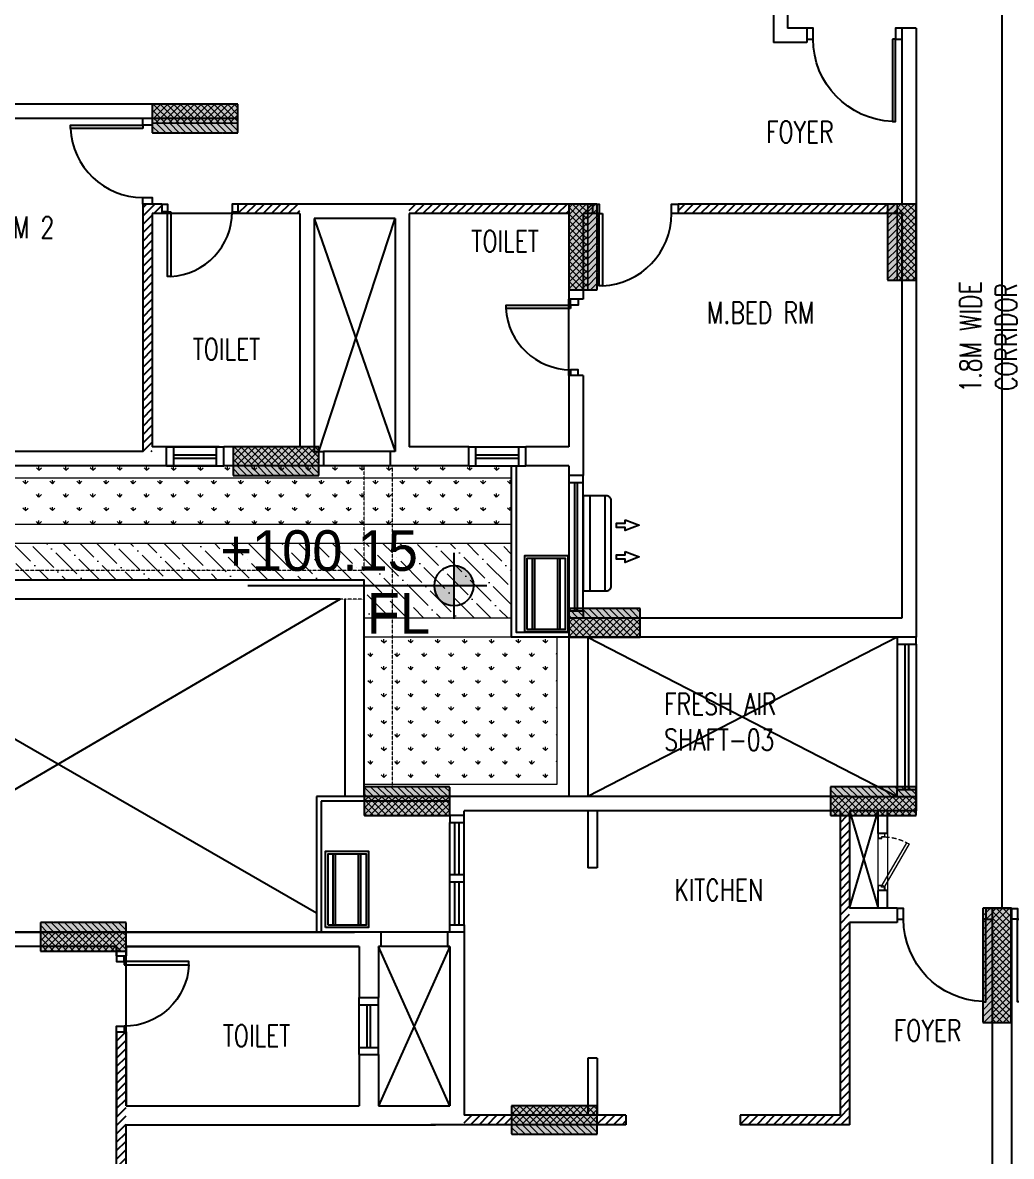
# Model space of a CAD drawing. Header units: millimetres. Extents: x 7964926 to 16080295, y -6277184 to -2986664.
# Drawn here: x 7996500 to 8006886, y -3131066 to -3119152 of the extents above; entities that cross this region are included whole.
import ezdxf

# ---------------------------------------------------------------- set-up
doc = ezdxf.new("R2010")
doc.units = ezdxf.units.MM
doc.header["$LTSCALE"] = 2000
doc.header["$MEASUREMENT"] = 0
for name, pattern in [('CENTER2', [1.125, 0.75, -0.125, 0.125, -0.125]), ('DASHED2', [0.375, 0.25, -0.125]), ('HIDDEN', [0.375, 0.25, -0.125])]:
    doc.linetypes.add(name, pattern=pattern)
for name, color, linetype in [('a-ac ledge', 8, 'Continuous'), ('a-AC units', 7, 'Continuous'), ('a-col', 8, 'DASHED2'), ('a-cutout', 8, 'Continuous'), ('a-door', 8, 'Continuous'), ('a-ele 1', 8, 'Continuous'), ('a-hat col', 252, 'Continuous'), ('a-hatch wall', 8, 'Continuous'), ('a-text m', 8, 'Continuous'), ('a-tile drop', 1, 'Continuous'), ('a-wall', 8, 'Continuous'), ('a-window', 8, 'Continuous'), ('L-FL', 7, 'Continuous')]:
    doc.layers.add(name, color=color, linetype=linetype)
for name, color, linetype, lineweight in [('a-shaft door', 1, 'Continuous', 5), ('Building block', 7, 'Continuous', 9), ('L - paving', 9, 'Continuous', 5), ('L-ELE 1', 24, 'Continuous', 20), ('L-ELE 2', 30, 'Continuous', 15), ('L-SHRUBS', 96, 'Continuous', 18), ('STR-Column', 250, 'Continuous', 15), ('STR-Column Hatch', 250, 'Continuous', 15), ('STR-Podium Beam', 8, 'Continuous', 15)]:
    doc.layers.add(name, color=color, linetype=linetype, lineweight=lineweight)
doc.styles.add('a-100 txt m', font='romans.shx', dxfattribs={"width": 0.75, "height": 300})
doc.styles.add('Century Gothic', font='GOTHIC.TTF')
doc.styles.get("Standard").update_dxf_attribs({"font": 'romans.shx', "width": 0.75})
pattern_1 = [(45, (1286095.437, 166168.526), (-44.1941738, 44.1941738), [])]
pattern_2 = [(315, (7505397.237, -614125.35), (35.3553391, 35.3553391), []), (45, (7505397.237, -614125.35), (-35.3553391, 35.3553391), [])]
pattern_3 = [(315, (7503247.237, -616000.35), (35.3553391, 35.3553391), []), (45, (7503247.237, -616000.35), (-35.3553391, 35.3553391), [])]
pattern_4 = [(315, (7508047.237, -616000.35), (35.3553391, 35.3553391), []), (45, (7508047.237, -616000.35), (-35.3553391, 35.3553391), [])]
pattern_5 = [(315, (7499747.237, -617425.35), (35.3553391, 35.3553391), []), (45, (7499747.237, -617425.35), (-35.3553391, 35.3553391), [])]
pattern_6 = [(315, (7501772.237, -612325.35), (35.3553391, 35.3553391), []), (45, (7501772.237, -612325.35), (-35.3553391, 35.3553391), [])]
pattern_7 = [(45, (5490951.44, -3618898.786), (-35.3553391, 35.3553391), []), (135, (5490951.44, -3618898.786), (-35.3553391, -35.3553391), [])]
pattern_8 = [(45, (5495401.44, -3626298.786), (-35.3553391, 35.3553391), []), (135, (5495401.44, -3626298.786), (-35.3553391, -35.3553391), [])]
pattern_9 = [(315, (7504697.237, -619250.35), (35.3553391, 35.3553391), []), (45, (7504697.237, -619250.35), (-35.3553391, 35.3553391), [])]
pattern_10 = [(315, (7500922.237, -608725.35), (35.3553391, 35.3553391), []), (45, (7500922.237, -608725.35), (-35.3553391, 35.3553391), [])]
pattern_11 = [(45, (5494401.44, -3618898.786), (-35.3553391, 35.3553391), []), (135, (5494401.44, -3618898.786), (-35.3553391, -35.3553391), [])]
pattern_12 = [(45, (5508213.427, -3510768.836), (-35.3553391, 35.3553391), [])]
pattern_13 = [(315, (7609052.187, -622837.335), (35.3553391, 35.3553391), [])]
pattern_14 = [(315, (7609902.187, -626437.335), (35.3553391, 35.3553391), [])]
pattern_15 = [(45, (5505063.427, -3510768.836), (-35.3553391, 35.3553391), [])]
pattern_16 = [(315, (7613527.187, -627937.335), (35.3553391, 35.3553391), [])]
pattern_17 = [(315, (7616177.187, -629812.335), (35.3553391, 35.3553391), [])]
pattern_18 = [(315, (7612827.187, -633362.335), (35.3553391, 35.3553391), [])]
pattern_19 = [(315, (7611377.187, -629812.335), (35.3553391, 35.3553391), [])]
pattern_20 = [(315, (7607877.187, -631237.335), (35.3553391, 35.3553391), [])]
pattern_21 = [(45, (5509213.427, -3518168.836), (-35.3553391, 35.3553391), [])]

# ---------------------------------------------------------------- blocks, each defined once
blk = doc.blocks.new('basement - column')
at = {"layer": 'a-hat col'}
h = blk.add_hatch(color=256, dxfattribs=at)
h.dxf.hatch_style = 1
h.paths.add_polyline_path([(10675, -33949), (9775, -33949), (9775, -34249), (10675, -34249)])
h = blk.add_hatch(color=256, dxfattribs=at)
h.dxf.hatch_style = 1
h.paths.add_polyline_path([(14450, -34999), (14150, -34999), (14150, -35899), (14450, -35899)])
h = blk.add_hatch(color=256, dxfattribs=at)
h.dxf.hatch_style = 1
h.paths.add_polyline_path([(17800, -34999), (17500, -34999), (17500, -35799), (17800, -35799)])
h = blk.add_hatch(color=256, dxfattribs=at)
h.dxf.hatch_style = 1
h.paths.add_polyline_path([(11525, -37549), (10625, -37549), (10625, -37849), (11525, -37849)])
h = blk.add_hatch(color=256, dxfattribs=at)
h.dxf.hatch_style = 1
h.paths.add_polyline_path([(14900, -39249), (14150, -39249), (14150, -39549), (14900, -39549)])
h = blk.add_hatch(color=256, dxfattribs=at)
h.dxf.hatch_style = 1
h.paths.add_polyline_path([(12900, -41124), (12000, -41124), (12000, -41424), (12900, -41424)])
h = blk.add_hatch(color=256, dxfattribs=at)
h.dxf.hatch_style = 1
h.paths.add_polyline_path([(17800, -41124), (16900, -41124), (16900, -41424), (17800, -41424)])
h = blk.add_hatch(color=256, dxfattribs=at)
h.dxf.hatch_style = 1
h.paths.add_polyline_path([(18800, -42399), (18500, -42399), (18500, -43599), (18800, -43599)])
h = blk.add_hatch(color=256, dxfattribs=at)
h.dxf.hatch_style = 1
h.paths.add_polyline_path([(9500, -42549), (8600, -42549), (8600, -42849), (9500, -42849)])
h = blk.add_hatch(color=256, dxfattribs=at)
h.dxf.hatch_style = 1
h.paths.add_polyline_path([(14450, -44474), (13550, -44474), (13550, -44774), (14450, -44774)])
at = {"layer": 'a-col', "linetype": 'DASHED2', "ltscale": 0.001}
for points in [[(9775, -33949), (9775, -34249), (10675, -34249), (10675, -33949)], [(14150, -35899), (14450, -35899), (14450, -34999), (14150, -34999)], [(17500, -35799), (17800, -35799), (17800, -34999), (17500, -34999)], [(10625, -37549), (10625, -37849), (11525, -37849), (11525, -37549)], [(14150, -39249), (14150, -39549), (14900, -39549), (14900, -39249)], [(12000, -41124), (12000, -41424), (12900, -41424), (12900, -41124)], [(16900, -41124), (16900, -41424), (17800, -41424), (17800, -41124)], [(18500, -43599), (18800, -43599), (18800, -42399), (18500, -42399)], [(8600, -42549), (8600, -42849), (9500, -42849), (9500, -42549)], [(13550, -44474), (13550, -44774), (14450, -44774), (14450, -44474)]]:
    blk.add_lwpolyline(points, close=True, dxfattribs=at)
blk = doc.blocks.new('finish lvl')
h = blk.add_hatch(color=256)
edge = h.paths.add_edge_path()
edge.add_ellipse((0.0378, 0.003), major_axis=(-0.0305, 0.0305), ratio=1, start_angle=-45, end_angle=45)
edge.add_line((-0.0053, 0.003), (0.0378, 0.003))
edge.add_line((0.0378, 0.003), (0.0378, 0.0461))
edge = h.paths.add_edge_path()
edge.add_ellipse((0.0378, 0.003), major_axis=(-0.0305, 0.0305), ratio=1, start_angle=135, end_angle=225)
edge.add_line((0.0809, 0.003), (0.0378, 0.003))
edge.add_line((0.0378, 0.003), (0.0378, -0.0401))
for p, q in [((0.0378, 0.0748), (0.0378, -0.0688)), ((-0.034, 0.003), (0.4857, 0.003))]:
    blk.add_line(p, q)
blk.add_ellipse((0.0378, 0.003), major_axis=(-0.0305, 0.0305), ratio=1, start_param=1.570796326794534, end_param=7.85398163397412)
at = {"layer": 'L-FL'}
for tag, p in [('%%P0.00', (0.1256, 0.0357)), ('FIN.LVL.', (0.1075, -0.103))]:
    blk.add_attdef(tag, p, '', height=0.08, dxfattribs=at)
blk = doc.blocks.new('*U160')
for points in [[(0, 80), (60, 80), (60, 0), (0, 0)], [(800, 80), (740, 80), (740, 0), (800, 0)]]:
    blk.add_lwpolyline(points)
blk.add_lwpolyline([(95, 0), (95, -679), (60, -679), (60, 0)], close=True)
blk.add_arc((57, 2), 683, 273.153, 359.7973)
blk = doc.blocks.new('*U162')
blk.add_line((1027, 0), (1027, 0))
for points in [[(0, 126), (73, 126), (73, 0), (0, 0)], [(1100, 0), (1027, 0), (1027, 126), (1100, 126)]]:
    blk.add_lwpolyline(points)
blk.add_lwpolyline([(110, 0), (110, -953), (73, -953), (73, 0)], close=True)
blk.add_arc((73, 0), 953, 272.2042, 0)
blk = doc.blocks.new('*U161')
blk.add_line((70, 0), (70, 0))
blk.add_lwpolyline([(795, 100), (795, 859), (830, 859), (830, 100)], close=True)
for points in [[(0, 100), (70, 100), (70, 0), (0, 0)], [(900, 0), (830, 0), (830, 100), (900, 100)]]:
    blk.add_lwpolyline(points)
blk.add_arc((830, 100), 760, 92.6396, 180)
blk = doc.blocks.new('AC ODU')
at = {"color": 8}
for p, q in [((420369, 284087), (421119, 284087)), ((420369, 284062), (421119, 284062)), ((420369, 283822), (421119, 283822)), ((420369, 283797), (421119, 283797))]:
    blk.add_line(p, q, dxfattribs=at)
for points in [[(420344, 284167), (421144, 284167), (421144, 283717), (420344, 283717)], [(420369, 284142), (421119, 284142), (421119, 283742), (420369, 283742)]]:
    blk.add_lwpolyline(points, close=True, dxfattribs=at)
blk = doc.blocks.new('AC IDU')
at = {"color": 8}
for p, q in [((419493, 283872), (419493, 284872)), ((419651, 283872), (419651, 284872))]:
    blk.add_line(p, q, dxfattribs=at)
blk.add_lwpolyline([(419423, 284872), (419668, 284872, -0.414214), (419718, 284822), (419718, 283922, -0.414214), (419668, 283872), (419423, 283872)], format="xyb", close=True, dxfattribs=at)
at = {"color": 252}
for points in [[(419867, 284460), (420012, 284516), (419867, 284573), (419867, 284539), (419776, 284539), (419776, 284494), (419867, 284494)], [(419867, 284126), (420012, 284183), (419867, 284239), (419867, 284205), (419776, 284205), (419776, 284160), (419867, 284160)]]:
    blk.add_lwpolyline(points, close=True, dxfattribs=at)
blk = doc.blocks.new('Shaft D-600')
at = {"layer": 'a-shaft door', "color": 252, "ltscale": 0.1}
for p, q in [((185920, -26068), (185920, -26038)), ((186520, -26068), (186520, -26038)), ((186520, -26068), (186520, -26038))]:
    blk.add_line(p, q, dxfattribs=at)
blk.add_lwpolyline([(186409, -25812), (185962, -26070), (185976, -26094), (186422, -25836), (186409, -25812)], dxfattribs=at)
at = {"layer": 'a-shaft door', "color": 252}
for points in [[(185920, -26138), (185974, -26138), (185974, -26100), (185958, -26100), (185958, -26068), (185920, -26068), (185920, -26068), (185920, -26068)], [(185922, -26136), (185922, -26070), (185922, -26070), (185922, -26070), (185956, -26070), (185956, -26102), (185972, -26102), (185972, -26136)], [(186520, -26138), (186467, -26138), (186467, -26100), (186483, -26100), (186483, -26068), (186520, -26068), (186520, -26068), (186520, -26068)], [(186519, -26136), (186519, -26070), (186519, -26070), (186519, -26070), (186485, -26070), (186485, -26102), (186469, -26102), (186469, -26136)]]:
    blk.add_lwpolyline(points, close=True, dxfattribs=at)
at = {"layer": 'a-shaft door', "color": 252, "linetype": 'HIDDEN', "ltscale": 0.1}
blk.add_arc((185951, -26083), 532, 1.566, 27.6813, dxfattribs=at)
blk = doc.blocks.new('GROUND FLOOR -CORE')
at = {"layer": 'a-cutout'}
for p, q in [((-5550, -18450), (-5250, -17425)), ((-5550, -17425), (-5250, -18450))]:
    blk.add_line(p, q, dxfattribs=at)
at = {"layer": 'a-door'}
for p, q in [((-5250, -17662.5), (-5250, -17425)), ((-5150, -17662.5), (-5150, -17425)), ((-5150, -17662.5), (-5250, -17662.5)), ((-5250, -18450), (-5250, -18262.5)), ((-5150, -18262.5), (-5250, -18262.5)), ((-5150, -18450), (-5150, -18262.5))]:
    blk.add_line(p, q, dxfattribs=at)
at = {"layer": 'a-shaft door', "color": 8}
for p, q in [((-5250, -18262.5), (-5250, -17662.5)), ((-5150, -17662.5), (-5150, -18262.5))]:
    blk.add_line(p, q, dxfattribs=at)
at = {"layer": 'a-wall'}
for p, q in [((-5550, -17275), (-4850, -17275)), ((-4850, -17275), (-4850, -17425)), ((-4850, -17425), (-5550, -17425))]:
    blk.add_line(p, q, dxfattribs=at)
at = {"layer": 'a-window'}
for p, q in [((-5050, -15675), (-5050, -17200)), ((-4970, -15675), (-4970, -17200)), ((-4930, -15675), (-4930, -17200)), ((-4850, -15675), (-4850, -17200))]:
    blk.add_line(p, q, dxfattribs=at)
for points in [[(-5050, -15600), (-5050, -15675), (-4850, -15675), (-4850, -15600)], [(-5050, -17275), (-5050, -17200), (-4850, -17200), (-4850, -17275)]]:
    blk.add_lwpolyline(points, dxfattribs=at)
at = {"layer": 'Defpoints', "color": 5, "linetype": 'CENTER2', "ltscale": 1000}
blk.add_line((-3950, 9325), (-3950, -18450), dxfattribs=at)
at = {"layer": 'a-shaft door', "linetype": 'Continuous', "xscale": -1, "rotation": 270}
blk.add_blockref('Shaft D-600', (20887.7, -204182.8), dxfattribs=at)
blk = doc.blocks.new('block 1')
at = {"layer": 'a-hatch wall'}
h = blk.add_hatch(dxfattribs=at)
h.set_pattern_fill('ANSI31', color=256, scale=500)
h.set_pattern_definition(pattern_1)
h.paths.add_polyline_path([(8075444, -2884505), (8075544, -2884505), (8075544, -2884405), (8075344, -2884405), (8075344, -2887005), (8075444, -2887005)])
h = blk.add_hatch(dxfattribs=at)
h.set_pattern_fill('ANSI31', color=256, scale=500)
h.set_pattern_definition(pattern_1)
h.paths.add_polyline_path([(8079819, -2884405), (8078144, -2884405), (8078144, -2884505), (8079819, -2884505)])
h.paths.add_polyline_path([(8080069, -2884405), (8080019, -2884405), (8080019, -2884505), (8080069, -2884505)])
h.paths.add_polyline_path([(8076994, -2884405), (8076344, -2884405), (8076344, -2884505), (8076994, -2884505)])
h = blk.add_hatch(dxfattribs=at)
h.set_pattern_fill('ANSI31', color=256, scale=500)
h.set_pattern_definition(pattern_1)
h.paths.add_polyline_path([(8083269, -2884405), (8080969, -2884405), (8080969, -2884505), (8083269, -2884505)])
h = blk.add_hatch(dxfattribs=at)
h.set_pattern_fill('ANSI31', color=256, scale=500)
h.set_pattern_definition(pattern_1)
h.paths.add_polyline_path([(8082769, -2890830), (8082669, -2890830), (8082669, -2894080), (8082769, -2894080)])
h = blk.add_hatch(dxfattribs=at)
h.set_pattern_fill('ANSI31', color=256, scale=500)
h.set_pattern_definition(pattern_1)
h.paths.add_polyline_path([(8075169, -2893105), (8075069, -2893105), (8075069, -2895005), (8075169, -2895005)])
h = blk.add_hatch(dxfattribs=at)
h.set_pattern_fill('ANSI31', color=256, scale=500)
h.set_pattern_definition(pattern_1)
h.paths.add_polyline_path([(8079219, -2893980), (8078719, -2893980), (8078719, -2894080), (8079219, -2894080)])
h.paths.add_polyline_path([(8080419, -2893980), (8080119, -2893980), (8080119, -2894080), (8080419, -2894080)])
h = blk.add_hatch(dxfattribs=at)
h.set_pattern_fill('ANSI31', color=256, scale=500)
h.set_pattern_definition(pattern_1)
h.paths.add_polyline_path([(8082669, -2893980), (8082069, -2893980), (8081619, -2893980), (8081619, -2894080), (8082669, -2894080)])
at = {"layer": 'a-ac ledge'}
for p, q in [((8078569, -2890630), (8077169, -2890630)), ((8077169, -2890630), (8077169, -2892055)), ((8078569, -2890680), (8077219, -2890680)), ((8077219, -2890680), (8077219, -2892055))]:
    blk.add_line(p, q, dxfattribs=at)
for points in [[(8079819, -2888955), (8079219, -2888955), (8079219, -2887155)], [(8079819, -2888905), (8079269, -2888905), (8079269, -2887155)]]:
    blk.add_lwpolyline(points, dxfattribs=at)
at = {"layer": 'a-cutout', "linetype": 'HIDDEN', "ltscale": 1000}
for p, q in [((8077144, -2884555), (8077994, -2887005)), ((8077194, -2887005), (8077994, -2884555)), ((8071444, -2888555), (8077169, -2891852)), ((8077419, -2888555), (8071444, -2892055)), ((8080019, -2888955), (8083269, -2890630)), ((8083269, -2888955), (8080019, -2890630)), ((8078569, -2892205), (8077819, -2893880)), ((8078569, -2893880), (8077819, -2892205))]:
    blk.add_line(p, q, dxfattribs=at)
at = {"layer": 'a-ele 1'}
for p, q in [((8077994, -2887005), (8077244, -2887005)), ((8077944, -2887155), (8077244, -2887155)), ((8077419, -2888555), (8071444, -2888555)), ((8077419, -2888555), (8071444, -2888555)), ((8077469, -2890630), (8077469, -2888555)), ((8079819, -2888955), (8079819, -2890630)), ((8080019, -2888955), (8080019, -2890630)), ((8080019, -2890780), (8080019, -2891380)), ((8080119, -2890780), (8080119, -2891380)), ((8080119, -2891380), (8080019, -2891380)), ((8070669, -2892055), (8077569, -2892055)), ((8078569, -2892055), (8077844, -2892055)), ((8078569, -2892205), (8077844, -2892205)), ((8080119, -2893380), (8080019, -2893380)), ((8080019, -2893380), (8080019, -2893980)), ((8080119, -2893380), (8080119, -2893980))]:
    blk.add_line(p, q, dxfattribs=at)
blk.add_lwpolyline([(8077669, -2890630), (8077669, -2888355), (8071244, -2888355), (8071244, -2892145)], dxfattribs=at)
at = {"layer": 'a-tile drop', "color": 8}
for p, q in [((8076344, -2884505), (8075544, -2884505)), ((8079819, -2886205), (8079819, -2885405)), ((8075169, -2893105), (8075169, -2892305))]:
    blk.add_line(p, q, dxfattribs=at)
at = {"layer": 'a-wall'}
for p, q in [((8081969, -2881055), (8081969, -2882705)), ((8082119, -2881055), (8082119, -2882555)), ((8082319, -2882555), (8082119, -2882555)), ((8082319, -2882555), (8082319, -2882705)), ((8083319, -2882555), (8083319, -2884405)), ((8083469, -2882555), (8083319, -2882555)), ((8083469, -2882555), (8083469, -2888955)), ((8082319, -2882705), (8081969, -2882705)), ((8076344, -2883355), (8073344, -2883355)), ((8076344, -2883505), (8076344, -2883355)), ((8076344, -2883505), (8071694, -2883505)), ((8075344, -2884405), (8075344, -2887005)), ((8075544, -2884405), (8075344, -2884405)), ((8075544, -2884405), (8075544, -2884505)), ((8076344, -2884405), (8076344, -2884505)), ((8080069, -2884405), (8076344, -2884405)), ((8080069, -2884405), (8080069, -2884505)), ((8080969, -2884405), (8080969, -2884505)), ((8083319, -2884405), (8080969, -2884405)), ((8075444, -2884505), (8075444, -2886955)), ((8075544, -2884505), (8075444, -2884505)), ((8076994, -2884505), (8076344, -2884505)), ((8076994, -2884505), (8076994, -2886955)), ((8078144, -2884505), (8078144, -2886955)), ((8079819, -2884505), (8078144, -2884505)), ((8079819, -2884505), (8079819, -2885405)), ((8079969, -2884505), (8079969, -2885405)), ((8080069, -2884505), (8079969, -2884505)), ((8083319, -2884505), (8080969, -2884505)), ((8083319, -2884505), (8083319, -2888755)), ((8077144, -2884555), (8077144, -2887005)), ((8077994, -2884555), (8077144, -2884555)), ((8077994, -2884555), (8077994, -2887005)), ((8079969, -2885405), (8079819, -2885405)), ((8079819, -2886205), (8079819, -2886955)), ((8079969, -2886205), (8079819, -2886205)), ((8079969, -2886205), (8079969, -2887255)), ((8075344, -2887005), (8073794, -2887005)), ((8076145, -2886955), (8075444, -2886955)), ((8075594, -2887155), (8075594, -2886955)), ((8076994, -2886955), (8076194, -2886955)), ((8076194, -2887155), (8076194, -2886955)), ((8077144, -2887005), (8077244, -2887005)), ((8077244, -2887005), (8077244, -2887155)), ((8077994, -2887005), (8077944, -2887005)), ((8077944, -2887005), (8077944, -2887155)), ((8078769, -2886955), (8078144, -2886955)), ((8078769, -2887155), (8078769, -2886955)), ((8079819, -2886955), (8079369, -2886955)), ((8079369, -2887155), (8079369, -2886955)), ((8076119, -2887155), (8073794, -2887155)), ((8077244, -2887155), (8076194, -2887155)), ((8078769, -2887155), (8077944, -2887155)), ((8079819, -2887155), (8079369, -2887155)), ((8079819, -2887155), (8079819, -2887255)), ((8079969, -2887255), (8079819, -2887255)), ((8079819, -2888755), (8079819, -2888955)), ((8083319, -2888755), (8079819, -2888755)), ((8083469, -2888955), (8079819, -2888955)), ((8082769, -2890630), (8078569, -2890630)), ((8078719, -2890830), (8078569, -2890830)), ((8082669, -2890780), (8078719, -2890780)), ((8078719, -2890830), (8078719, -2890780)), ((8082669, -2890780), (8082669, -2893980)), ((8082769, -2890780), (8082769, -2891805)), ((8083269, -2891805), (8082769, -2891805)), ((8083269, -2891805), (8083269, -2891955)), ((8084269, -2891805), (8084269, -2899830)), ((8084469, -2891805), (8084269, -2891805)), ((8084269, -2891805), (8084469, -2891805)), ((8084469, -2891805), (8084469, -2899830)), ((8077844, -2892055), (8070469, -2892055)), ((8075219, -2892055), (8075069, -2892055)), ((8075219, -2892055), (8075219, -2892055)), ((8077844, -2892055), (8077844, -2892205)), ((8078544, -2892055), (8078544, -2892205)), ((8078719, -2892055), (8078569, -2892055)), ((8078719, -2892055), (8078719, -2893980)), ((8083269, -2891955), (8082769, -2891955)), ((8082769, -2891955), (8082769, -2894080)), ((8075069, -2892205), (8070619, -2892205)), ((8075069, -2892205), (8075069, -2892305)), ((8075069, -2892305), (8075069, -2892205)), ((8075169, -2892205), (8075169, -2892305)), ((8075169, -2892205), (8077619, -2892205)), ((8077619, -2892205), (8075169, -2892205)), ((8075169, -2892305), (8075169, -2892205)), ((8077619, -2892205), (8077619, -2892743)), ((8077819, -2892205), (8077819, -2892743)), ((8077844, -2892205), (8077819, -2892205)), ((8078544, -2892205), (8078569, -2892205)), ((8078569, -2892205), (8078569, -2893880)), ((8075069, -2892305), (8075169, -2892305)), ((8077619, -2892743), (8077819, -2892743)), ((8075069, -2893105), (8075069, -2893980)), ((8075069, -2893105), (8075169, -2893105)), ((8075069, -2895005), (8075069, -2893105)), ((8075169, -2893105), (8075169, -2893880)), ((8075169, -2893880), (8075169, -2893105)), ((8077619, -2893343), (8077619, -2893880)), ((8077619, -2893343), (8077819, -2893343)), ((8077819, -2893343), (8077819, -2893880)), ((8075169, -2893880), (8077619, -2893880)), ((8077819, -2893880), (8078569, -2893880)), ((8075169, -2894080), (8078419, -2894080)), ((8075169, -2895005), (8075169, -2894080)), ((8080419, -2894080), (8078369, -2894080)), ((8080419, -2893980), (8078719, -2893980)), ((8080419, -2893980), (8080419, -2894080)), ((8082669, -2893980), (8081619, -2893980)), ((8081619, -2893980), (8081619, -2894080)), ((8082769, -2894080), (8081619, -2894080))]:
    blk.add_line(p, q, dxfattribs=at)
at = {"layer": 'a-window'}
for p, q in [((8075594, -2886955), (8076194, -2886955)), ((8075669, -2887155), (8075669, -2886955)), ((8075669, -2887038), (8076119, -2887038)), ((8076119, -2887155), (8076119, -2886955)), ((8078769, -2886955), (8079369, -2886955)), ((8078844, -2887155), (8078844, -2886955)), ((8078844, -2887038), (8079294, -2887038)), ((8079294, -2887155), (8079294, -2886955)), ((8075594, -2887155), (8076194, -2887155)), ((8075669, -2887073), (8076119, -2887073)), ((8078769, -2887155), (8079369, -2887155)), ((8078844, -2887073), (8079294, -2887073)), ((8079819, -2887330), (8079819, -2888680)), ((8079879, -2887330), (8079879, -2888680)), ((8079909, -2887330), (8079909, -2888680)), ((8079969, -2888680), (8079969, -2887330)), ((8078569, -2891980), (8078569, -2890905)), ((8078624, -2891455), (8078624, -2890905)), ((8078664, -2890905), (8078664, -2891455)), ((8078719, -2891980), (8078719, -2890905)), ((8078719, -2891455), (8078569, -2891455)), ((8078719, -2891530), (8078569, -2891530)), ((8078624, -2891980), (8078624, -2891530)), ((8078664, -2891530), (8078664, -2891980)), ((8077619, -2893343), (8077619, -2892743)), ((8077819, -2893343), (8077819, -2892743)), ((8077619, -2892818), (8077819, -2892818)), ((8077702, -2893268), (8077702, -2892818)), ((8077737, -2893268), (8077737, -2892818)), ((8077619, -2893268), (8077819, -2893268))]:
    blk.add_line(p, q, dxfattribs=at)
for points in [[(8079819, -2887255), (8079819, -2887330), (8079969, -2887330), (8079969, -2887255)], [(8079819, -2888755), (8079819, -2888680), (8079969, -2888680), (8079969, -2888755)], [(8078569, -2890830), (8078569, -2890905), (8078719, -2890905), (8078719, -2890830)], [(8078569, -2892055), (8078569, -2891980), (8078719, -2891980), (8078719, -2892055)]]:
    blk.add_lwpolyline(points, dxfattribs=at)
at = {"ltscale": 750}
blk.add_blockref('GROUND FLOOR -CORE', (8088319, -2873355), dxfattribs=at)
at = {"layer": 'a-AC units', "xscale": -1, "rotation": 180}
blk.add_blockref('AC IDU', (7660546, -2603597), dxfattribs=at)
at = {"layer": 'a-AC units'}
for p, rotation in [((8363525, -3309243), 90.00000000000004), ((8361432, -3312350), 90)]:
    blk.add_blockref('AC ODU', p, dxfattribs=dict(at, rotation=rotation))
at = {"layer": 'a-door', "extrusion": (0, 0, -1), "yscale": 0.9090909090908456, "zscale": -0.9090909090908456}
for p, xscale, rotation in [((-8083319, -2882670), 0.9090909090908456, 359.9999430927097), ((-8084269, -2891920), 0.9090909090908456, 359.9999430927095), ((-8084469, -2891920), -0.9090909090908456, 5.690729032004072e-05)]:
    blk.add_blockref('*U162', p, dxfattribs=dict(at, xscale=xscale, rotation=rotation))
at = {"layer": 'a-door'}
for name, p, rotation in [('*U161', (8075444, -2884405), 90), ('*U161', (8080969, -2884405), 180), ('*U160', (8079839, -2885405), 270)]:
    blk.add_blockref(name, p, dxfattribs=dict(at, rotation=rotation))
blk.add_blockref('*U160', (8075544, -2884485), dxfattribs=at)
at = {"layer": 'a-door', "xscale": -1, "rotation": 90}
blk.add_blockref('*U160', (8075149, -2892305), dxfattribs=at)

msp = doc.modelspace()

# ---------------------------------------------------------------- hatches: boundary and pattern name
at = {"layer": 'L - paving'}
h = msp.add_hatch(dxfattribs=at)
h.set_pattern_fill('ANSI36', color=256, scale=1000, angle=90)
h.set_pattern_definition([(135, (0.13, -10450), (-243.067956, 66.2912607), [312.5, -62.5, 0, -62.5])])
h.paths.add_polyline_path([(8000111.3, -3125410), (8001636.3, -3125410), (8001636.3, -3124622.7), (8000111.3, -3124622.7)])
h.paths.add_polyline_path([(7992786.1, -3124622.7), (8000111.3, -3124622.7), (8000111.3, -3125010), (7992786.1, -3125010)])
at = {"layer": 'L-SHRUBS'}
h = msp.add_hatch(dxfattribs=at)
h.set_pattern_fill('GRASS', color=256, scale=200)
h.paths.add_polyline_path([(8000116.4, -3124422.7), (8001636.3, -3124422.7), (8001636.3, -3123810), (8000111.3, -3123810)])
h.paths.add_polyline_path([(7992786.1, -3123810), (8000111.3, -3123810), (8000111.3, -3124422.7), (7992786.1, -3124422.7)])
h = msp.add_hatch(dxfattribs=at)
h.set_pattern_fill('GRASS', color=256, scale=200)
h.set_pattern_definition([(90, (83511.5, 57551.15), (-141.4213562, 141.4213562), [37.5, -245.3427126]), (45, (83511.5, 57551.15), (-141.4213562, 141.4213562), [37.5, -162.5]), (135, (83511.5, 57551.15), (-141.4213562, -141.4213562), [37.5, -162.5])])
edge = h.paths.add_edge_path()
edge.add_arc((7993336.1, -3138285), 550, 180, 270)
edge.add_line((7993336.1, -3138835), (7998973.7, -3138835))
edge.add_line((7998973.7, -3138835), (7998973.7, -3138410))
edge.add_line((7998973.7, -3138410), (7995136.3, -3138410))
edge.add_line((7995136.3, -3138410), (7995136.3, -3138585))
edge.add_line((7995136.3, -3138585), (7993636.3, -3138585))
edge.add_line((7993636.3, -3138585), (7993636.3, -3138285))
edge.add_line((7993636.3, -3138285), (7992786.1, -3138285))
h.paths.add_polyline_path([(8013398.7, -3138835), (8013398.7, -3138285), (8013386.3, -3138285), (8013386.3, -3138410), (8011886.3, -3138410), (8011886.3, -3138394), (8002736.1, -3138410), (8001562, -3138410), (8000943, -3138410), (8000186.3, -3138410), (7999723.7, -3138410), (7999723.7, -3138835)])
h.paths.add_polyline_path([(8021751.1, -3135423), (8022551.1, -3135423), (8022551.1, -3136221.6), (8021751.1, -3136221.6)], flags=16)
h.paths.add_polyline_path([(8014457.4, -3126783.4), (8014457, -3125984.8), (8015257.4, -3125983.4), (8015257.4, -3126783.4)], flags=16)
h.paths.add_polyline_path([(8023561.3, -3136560), (8023211.3, -3136560), (8023211.3, -3136210), (8023561.3, -3136210)])
edge = h.paths.add_edge_path()
edge.add_line((8007986.1, -3125310), (8007986.1, -3126310))
edge.add_line((8007986.1, -3126310), (8013086.3, -3126310))
edge.add_line((8013086.3, -3126310), (8013086.3, -3128835))
edge.add_line((8013086.3, -3128835), (8016286.3, -3128835))
edge.add_line((8016286.3, -3128835), (8016286.3, -3129610))
edge.add_line((8016286.3, -3129610), (8020439.7, -3129619.6))
edge.add_line((8020439.7, -3129619.6), (8020439.7, -3128855))
edge.add_line((8020439.7, -3128855), (8021239.7, -3128855))
edge.add_line((8021239.7, -3128855), (8021239.7, -3129653.5))
edge.add_line((8021239.7, -3129653.5), (8020811.1, -3129653.5))
edge.add_line((8020811.1, -3129653.5), (8020811.1, -3138285))
edge.add_line((8020811.1, -3138285), (8020686.2, -3138285))
edge.add_line((8020686.2, -3138285), (8020686.1, -3138410))
edge.add_line((8020686.1, -3138410), (8019936.3, -3138410))
edge.add_line((8019936.3, -3138410), (8019936.3, -3138585))
edge.add_line((8019936.3, -3138585), (8018436.3, -3138585))
edge.add_line((8018436.3, -3138585), (8018436.3, -3138285))
edge.add_line((8018436.3, -3138285), (8014148.7, -3138285))
edge.add_line((8014148.7, -3138285), (8014148.7, -3138835))
edge.add_line((8014148.7, -3138835), (8021361.3, -3138835))
edge.add_arc((8021503.5, -3136531.6), 2307.7, 266.46598, 359.91659)
edge.add_line((8023811.3, -3136535), (8023811.3, -3127410))
edge.add_line((8023811.3, -3127410), (8015336.3, -3127410))
edge.add_line((8015336.3, -3127410), (8015336.3, -3125910))
edge.add_line((8015336.3, -3125910), (8014586.3, -3125910))
edge.add_line((8014586.3, -3125910), (8014586.3, -3125310))
edge.add_line((8014586.3, -3125310), (8007986.1, -3125310))
h = msp.add_hatch(dxfattribs=at)
h.set_pattern_fill('GRASS', color=256, scale=200)
h.set_pattern_definition([(90, (7300.26, -400), (-141.4213562, 141.4213562), [37.5, -245.3427126]), (45, (7300.26, -400), (-141.4213562, 141.4213562), [37.5, -162.5]), (135, (7300.26, -400), (-141.4213562, -141.4213562), [37.5, -162.5])])
h.paths.add_polyline_path([(8002111.1, -3127160), (8002111.1, -3125610), (8000086.3, -3125610), (8000086.3, -3127160)])
at = {"layer": 'STR-Column Hatch'}
h = msp.add_hatch(dxfattribs=at)
h.set_pattern_fill('ANSI37', color=250, scale=400, angle=-90)
h.set_pattern_definition(pattern_10)
h.paths.add_polyline_path([(7997861.1, -3120010), (7997861.1, -3120210), (7998761.1, -3120210), (7998761.1, -3120010)])
h = msp.add_hatch(dxfattribs=at)
h.set_pattern_fill('ANSI37', color=250, scale=400, angle=-90)
h.set_pattern_definition(pattern_10)
h.paths.add_polyline_path([(7997861.1, -3120010), (7997861.1, -3120210), (7998761.1, -3120210), (7998761.1, -3120010)])
h = msp.add_hatch(dxfattribs=at)
h.set_pattern_fill('ANSI31', color=250, scale=400, angle=-90)
h.set_pattern_definition(pattern_13)
h.paths.add_polyline_path([(7997861.1, -3120210), (7997861.1, -3120310), (7998761.1, -3120310), (7998761.1, -3120210)])
h = msp.add_hatch(dxfattribs=at)
h.set_pattern_fill('ANSI31', color=250, scale=400, angle=-90)
h.set_pattern_definition(pattern_13)
h.paths.add_polyline_path([(7997861.1, -3120210), (7997861.1, -3120310), (7998761.1, -3120310), (7998761.1, -3120210)])
h = msp.add_hatch(dxfattribs=at)
h.set_pattern_fill('ANSI37', color=250, scale=400)
h.set_pattern_definition(pattern_7)
h.paths.add_polyline_path([(8002236.1, -3121960), (8002436.1, -3121960), (8002436.1, -3121060), (8002236.1, -3121060)])
h = msp.add_hatch(dxfattribs=at)
h.set_pattern_fill('ANSI37', color=250, scale=400)
h.set_pattern_definition(pattern_7)
h.paths.add_polyline_path([(8002236.1, -3121960), (8002436.1, -3121960), (8002436.1, -3121060), (8002236.1, -3121060)])
h = msp.add_hatch(dxfattribs=at)
h.set_pattern_fill('ANSI31', color=250, scale=400)
h.set_pattern_definition(pattern_15)
h.paths.add_polyline_path([(8002436.1, -3121960), (8002536.1, -3121960), (8002536.1, -3121060), (8002436.1, -3121060)])
h = msp.add_hatch(dxfattribs=at)
h.set_pattern_fill('ANSI31', color=250, scale=400)
h.set_pattern_definition(pattern_15)
h.paths.add_polyline_path([(8002436.1, -3121960), (8002536.1, -3121960), (8002536.1, -3121060), (8002436.1, -3121060)])
h = msp.add_hatch(dxfattribs=at)
h.set_pattern_fill('ANSI31', color=250, scale=400)
h.set_pattern_definition(pattern_12)
h.paths.add_polyline_path([(8005586.1, -3121860), (8005686.1, -3121860), (8005686.1, -3121060), (8005586.1, -3121060)])
h = msp.add_hatch(dxfattribs=at)
h.set_pattern_fill('ANSI31', color=250, scale=400)
h.set_pattern_definition(pattern_12)
h.paths.add_polyline_path([(8005586.1, -3121860), (8005686.1, -3121860), (8005686.1, -3121060), (8005586.1, -3121060)])
h = msp.add_hatch(dxfattribs=at)
h.set_pattern_fill('ANSI37', color=250, scale=400)
h.set_pattern_definition(pattern_11)
h.paths.add_polyline_path([(8005686.1, -3121860), (8005886.1, -3121860), (8005886.1, -3121060), (8005686.1, -3121060)])
h = msp.add_hatch(dxfattribs=at)
h.set_pattern_fill('ANSI37', color=250, scale=400)
h.set_pattern_definition(pattern_11)
h.paths.add_polyline_path([(8005686.1, -3121860), (8005886.1, -3121860), (8005886.1, -3121060), (8005686.1, -3121060)])
h = msp.add_hatch(dxfattribs=at)
h.set_pattern_fill('ANSI37', color=250, scale=400, angle=-90)
h.set_pattern_definition(pattern_6)
h.paths.add_polyline_path([(7998711.1, -3123610), (7998711.1, -3123810), (7999611.1, -3123810), (7999611.1, -3123610)])
h = msp.add_hatch(dxfattribs=at)
h.set_pattern_fill('ANSI37', color=250, scale=400, angle=-90)
h.set_pattern_definition(pattern_6)
h.paths.add_polyline_path([(7998711.1, -3123610), (7998711.1, -3123810), (7999611.1, -3123810), (7999611.1, -3123610)])
h = msp.add_hatch(dxfattribs=at)
h.set_pattern_fill('ANSI31', color=250, scale=400, angle=-90)
h.set_pattern_definition(pattern_14)
h.paths.add_polyline_path([(7998711.1, -3123810), (7998711.1, -3123910), (7999611.1, -3123910), (7999611.1, -3123810)])
h = msp.add_hatch(dxfattribs=at)
h.set_pattern_fill('ANSI31', color=250, scale=400, angle=-90)
h.set_pattern_definition(pattern_14)
h.paths.add_polyline_path([(7998711.1, -3123810), (7998711.1, -3123910), (7999611.1, -3123910), (7999611.1, -3123810)])
h = msp.add_hatch(dxfattribs=at)
h.set_pattern_fill('ANSI31', color=250, scale=400, angle=-90)
h.set_pattern_definition(pattern_16)
h.paths.add_polyline_path([(8002236.1, -3125310), (8002236.1, -3125410), (8002986.1, -3125410), (8002986.1, -3125310)])
h = msp.add_hatch(dxfattribs=at)
h.set_pattern_fill('ANSI31', color=250, scale=400, angle=-90)
h.set_pattern_definition(pattern_16)
h.paths.add_polyline_path([(8002236.1, -3125310), (8002236.1, -3125410), (8002986.1, -3125410), (8002986.1, -3125310)])
h = msp.add_hatch(dxfattribs=at)
h.set_pattern_fill('ANSI37', color=250, scale=400, angle=-90)
h.set_pattern_definition(pattern_2)
h.paths.add_polyline_path([(8002236.1, -3125410), (8002236.1, -3125610), (8002986.1, -3125610), (8002986.1, -3125410)])
h = msp.add_hatch(dxfattribs=at)
h.set_pattern_fill('ANSI37', color=250, scale=400, angle=-90)
h.set_pattern_definition(pattern_2)
h.paths.add_polyline_path([(8002236.1, -3125410), (8002236.1, -3125610), (8002986.1, -3125610), (8002986.1, -3125410)])
h = msp.add_hatch(dxfattribs=at)
h.set_pattern_fill('ANSI31', color=250, scale=400, angle=-90)
h.set_pattern_definition(pattern_19)
h.paths.add_polyline_path([(8000086.1, -3127185), (8000086.1, -3127285), (8000986.1, -3127285), (8000986.1, -3127185)])
h = msp.add_hatch(dxfattribs=at)
h.set_pattern_fill('ANSI31', color=250, scale=400, angle=-90)
h.set_pattern_definition(pattern_19)
h.paths.add_polyline_path([(8000086.1, -3127185), (8000086.1, -3127285), (8000986.1, -3127285), (8000986.1, -3127185)])
h = msp.add_hatch(dxfattribs=at)
h.set_pattern_fill('ANSI31', color=250, scale=400, angle=-90)
h.set_pattern_definition(pattern_17)
h.paths.add_polyline_path([(8004986.1, -3127185), (8004986.1, -3127285), (8005886.1, -3127285), (8005886.1, -3127185)])
h = msp.add_hatch(dxfattribs=at)
h.set_pattern_fill('ANSI31', color=250, scale=400, angle=-90)
h.set_pattern_definition(pattern_17)
h.paths.add_polyline_path([(8004986.1, -3127185), (8004986.1, -3127285), (8005886.1, -3127285), (8005886.1, -3127185)])
h = msp.add_hatch(dxfattribs=at)
h.set_pattern_fill('ANSI37', color=250, scale=400, angle=-90)
h.set_pattern_definition(pattern_3)
h.paths.add_polyline_path([(8000086.1, -3127285), (8000086.1, -3127485), (8000986.1, -3127485), (8000986.1, -3127285)])
h = msp.add_hatch(dxfattribs=at)
h.set_pattern_fill('ANSI37', color=250, scale=400, angle=-90)
h.set_pattern_definition(pattern_3)
h.paths.add_polyline_path([(8000086.1, -3127285), (8000086.1, -3127485), (8000986.1, -3127485), (8000986.1, -3127285)])
h = msp.add_hatch(dxfattribs=at)
h.set_pattern_fill('ANSI37', color=250, scale=400, angle=-90)
h.set_pattern_definition(pattern_4)
h.paths.add_polyline_path([(8004986.1, -3127285), (8004986.1, -3127485), (8005886.1, -3127485), (8005886.1, -3127285)])
h = msp.add_hatch(dxfattribs=at)
h.set_pattern_fill('ANSI37', color=250, scale=400, angle=-90)
h.set_pattern_definition(pattern_4)
h.paths.add_polyline_path([(8004986.1, -3127285), (8004986.1, -3127485), (8005886.1, -3127485), (8005886.1, -3127285)])
h = msp.add_hatch(dxfattribs=at)
h.set_pattern_fill('ANSI31', color=250, scale=400)
h.set_pattern_definition(pattern_21)
h.paths.add_polyline_path([(8006586.1, -3129660), (8006686.1, -3129660), (8006686.1, -3128460), (8006586.1, -3128460)])
h = msp.add_hatch(dxfattribs=at)
h.set_pattern_fill('ANSI31', color=250, scale=400)
h.set_pattern_definition(pattern_21)
h.paths.add_polyline_path([(8006586.1, -3129660), (8006686.1, -3129660), (8006686.1, -3128460), (8006586.1, -3128460)])
h = msp.add_hatch(dxfattribs=at)
h.set_pattern_fill('ANSI37', color=250, scale=400)
h.set_pattern_definition(pattern_8)
h.paths.add_polyline_path([(8006686.1, -3129660), (8006886.1, -3129660), (8006886.1, -3128460), (8006686.1, -3128460)])
h = msp.add_hatch(dxfattribs=at)
h.set_pattern_fill('ANSI37', color=250, scale=400)
h.set_pattern_definition(pattern_8)
h.paths.add_polyline_path([(8006686.1, -3129660), (8006886.1, -3129660), (8006886.1, -3128460), (8006686.1, -3128460)])
h = msp.add_hatch(dxfattribs=at)
h.set_pattern_fill('ANSI31', color=250, scale=400, angle=-90)
h.set_pattern_definition(pattern_20)
h.paths.add_polyline_path([(7996686.1, -3128610), (7996686.1, -3128710), (7997586.1, -3128710), (7997586.1, -3128610)])
h = msp.add_hatch(dxfattribs=at)
h.set_pattern_fill('ANSI31', color=250, scale=400, angle=-90)
h.set_pattern_definition(pattern_20)
h.paths.add_polyline_path([(7996686.1, -3128610), (7996686.1, -3128710), (7997586.1, -3128710), (7997586.1, -3128610)])
h = msp.add_hatch(dxfattribs=at)
h.set_pattern_fill('ANSI37', color=250, scale=400, angle=-90)
h.set_pattern_definition(pattern_5)
h.paths.add_polyline_path([(7996686.1, -3128710), (7996686.1, -3128910), (7997586.1, -3128910), (7997586.1, -3128710)])
h = msp.add_hatch(dxfattribs=at)
h.set_pattern_fill('ANSI37', color=250, scale=400, angle=-90)
h.set_pattern_definition(pattern_5)
h.paths.add_polyline_path([(7996686.1, -3128710), (7996686.1, -3128910), (7997586.1, -3128910), (7997586.1, -3128710)])
h = msp.add_hatch(dxfattribs=at)
h.set_pattern_fill('ANSI37', color=250, scale=400, angle=-90)
h.set_pattern_definition(pattern_9)
h.paths.add_polyline_path([(8001636.1, -3130535), (8001636.1, -3130735), (8002536.1, -3130735), (8002536.1, -3130535)])
h = msp.add_hatch(dxfattribs=at)
h.set_pattern_fill('ANSI37', color=250, scale=400, angle=-90)
h.set_pattern_definition(pattern_9)
h.paths.add_polyline_path([(8001636.1, -3130535), (8001636.1, -3130735), (8002536.1, -3130735), (8002536.1, -3130535)])
h = msp.add_hatch(dxfattribs=at)
h.set_pattern_fill('ANSI31', color=250, scale=400, angle=-90)
h.set_pattern_definition(pattern_18)
h.paths.add_polyline_path([(8001636.1, -3130735), (8001636.1, -3130835), (8002536.1, -3130835), (8002536.1, -3130735)])
h = msp.add_hatch(dxfattribs=at)
h.set_pattern_fill('ANSI31', color=250, scale=400, angle=-90)
h.set_pattern_definition(pattern_18)
h.paths.add_polyline_path([(8001636.1, -3130735), (8001636.1, -3130835), (8002536.1, -3130835), (8002536.1, -3130735)])

# ---------------------------------------------------------------- linework, layer by layer
at = {"layer": 'L-ELE 1'}
for p, q in [((7992586.3, -3124622.7), (8001636.3, -3124622.7)), ((8001636.3, -3125410), (8000086.3, -3125410))]:
    msp.add_line(p, q, dxfattribs=at)
at = {"layer": 'L-ELE 2'}
for p, q in [((7992786.1, -3124422.7), (8001636.3, -3124422.7)), ((8001636.3, -3125610), (8000086.3, -3125610))]:
    msp.add_line(p, q, dxfattribs=at)
for points in [[(7993936.1, -3123810), (7993936.1, -3123935), (8001636.1, -3123935)], [(8002111.1, -3125610), (8002111.1, -3127160), (8000086.1, -3127160)]]:
    msp.add_lwpolyline(points, dxfattribs=at)
at = {"layer": 'STR-Column', "color": 8}
for points in [[(7997861.1, -3120010), (7997861.1, -3120210), (7998761.1, -3120210), (7998761.1, -3120010)], [(7997861.1, -3120010), (7997861.1, -3120210), (7998761.1, -3120210), (7998761.1, -3120010)], [(7997861.1, -3120210), (7997861.1, -3120310), (7998761.1, -3120310), (7998761.1, -3120210)], [(7997861.1, -3120210), (7997861.1, -3120310), (7998761.1, -3120310), (7998761.1, -3120210)], [(8002236.1, -3121960), (8002436.1, -3121960), (8002436.1, -3121060), (8002236.1, -3121060)], [(8002236.1, -3121960), (8002436.1, -3121960), (8002436.1, -3121060), (8002236.1, -3121060)], [(8002436.1, -3121960), (8002536.1, -3121960), (8002536.1, -3121060), (8002436.1, -3121060)], [(8002436.1, -3121960), (8002536.1, -3121960), (8002536.1, -3121060), (8002436.1, -3121060)], [(8005586.1, -3121860), (8005686.1, -3121860), (8005686.1, -3121060), (8005586.1, -3121060)], [(8005586.1, -3121860), (8005686.1, -3121860), (8005686.1, -3121060), (8005586.1, -3121060)], [(8005686.1, -3121860), (8005886.1, -3121860), (8005886.1, -3121060), (8005686.1, -3121060)], [(8005686.1, -3121860), (8005886.1, -3121860), (8005886.1, -3121060), (8005686.1, -3121060)], [(7998711.1, -3123610), (7998711.1, -3123810), (7999611.1, -3123810), (7999611.1, -3123610)], [(7998711.1, -3123610), (7998711.1, -3123810), (7999611.1, -3123810), (7999611.1, -3123610)], [(7998711.1, -3123810), (7998711.1, -3123910), (7999611.1, -3123910), (7999611.1, -3123810)], [(7998711.1, -3123810), (7998711.1, -3123910), (7999611.1, -3123910), (7999611.1, -3123810)], [(8002236.1, -3125310), (8002236.1, -3125410), (8002986.1, -3125410), (8002986.1, -3125310)], [(8002236.1, -3125310), (8002236.1, -3125410), (8002986.1, -3125410), (8002986.1, -3125310)], [(8002236.1, -3125410), (8002236.1, -3125610), (8002986.1, -3125610), (8002986.1, -3125410)], [(8002236.1, -3125410), (8002236.1, -3125610), (8002986.1, -3125610), (8002986.1, -3125410)], [(8000086.1, -3127185), (8000086.1, -3127285), (8000986.1, -3127285), (8000986.1, -3127185)], [(8000086.1, -3127185), (8000086.1, -3127285), (8000986.1, -3127285), (8000986.1, -3127185)], [(8004986.1, -3127185), (8004986.1, -3127285), (8005886.1, -3127285), (8005886.1, -3127185)], [(8004986.1, -3127185), (8004986.1, -3127285), (8005886.1, -3127285), (8005886.1, -3127185)], [(8000086.1, -3127285), (8000086.1, -3127485), (8000986.1, -3127485), (8000986.1, -3127285)], [(8000086.1, -3127285), (8000086.1, -3127485), (8000986.1, -3127485), (8000986.1, -3127285)], [(8004986.1, -3127285), (8004986.1, -3127485), (8005886.1, -3127485), (8005886.1, -3127285)], [(8004986.1, -3127285), (8004986.1, -3127485), (8005886.1, -3127485), (8005886.1, -3127285)], [(8006586.1, -3129660), (8006686.1, -3129660), (8006686.1, -3128460), (8006586.1, -3128460)], [(8006586.1, -3129660), (8006686.1, -3129660), (8006686.1, -3128460), (8006586.1, -3128460)], [(8006686.1, -3129660), (8006886.1, -3129660), (8006886.1, -3128460), (8006686.1, -3128460)], [(8006686.1, -3129660), (8006886.1, -3129660), (8006886.1, -3128460), (8006686.1, -3128460)], [(7996686.1, -3128610), (7996686.1, -3128710), (7997586.1, -3128710), (7997586.1, -3128610)], [(7996686.1, -3128610), (7996686.1, -3128710), (7997586.1, -3128710), (7997586.1, -3128610)], [(7996686.1, -3128710), (7996686.1, -3128910), (7997586.1, -3128910), (7997586.1, -3128710)], [(7996686.1, -3128710), (7996686.1, -3128910), (7997586.1, -3128910), (7997586.1, -3128710)], [(8001636.1, -3130535), (8001636.1, -3130735), (8002536.1, -3130735), (8002536.1, -3130535)], [(8001636.1, -3130535), (8001636.1, -3130735), (8002536.1, -3130735), (8002536.1, -3130535)], [(8001636.1, -3130735), (8001636.1, -3130835), (8002536.1, -3130835), (8002536.1, -3130735)], [(8001636.1, -3130735), (8001636.1, -3130835), (8002536.1, -3130835), (8002536.1, -3130735)]]:
    msp.add_lwpolyline(points, close=True, dxfattribs=at)
at = {"layer": 'STR-Podium Beam', "linetype": 'HIDDEN', "lineweight": 5, "ltscale": 0.005}
for p, q in [((8000086.1, -3124910), (8000086.1, -3123810)), ((8000086.1, -3124910), (8000086.1, -3123810)), ((8000386.1, -3127185), (8000386.1, -3123810)), ((8000386.1, -3127185), (8000386.1, -3123810)), ((8000086.1, -3124910), (7993861.1, -3124910)), ((8000086.1, -3124910), (7993861.1, -3124910)), ((7999886.1, -3125210), (7993861.1, -3125210)), ((7999886.1, -3125210), (7993861.1, -3125210)), ((8000086.1, -3125210), (7999886.1, -3125210)), ((8000086.1, -3125210), (7999886.1, -3125210)), ((8000086.1, -3127185), (8000086.1, -3125210)), ((8000086.1, -3127185), (8000086.1, -3125210)), ((8000986.1, -3127285), (8000336.1, -3127285)), ((8000986.1, -3127285), (8000336.1, -3127285)), ((8000986.1, -3127485), (8000336.1, -3127485)), ((8000986.1, -3127485), (8000336.1, -3127485))]:
    msp.add_line(p, q, dxfattribs=at)
at = {"layer": 'STR-Podium Beam'}
msp.add_lwpolyline([(7999586.1, -3128710), (7999586.1, -3127285), (7999886.1, -3127285), (7999886.1, -3125210)], dxfattribs=at)
msp.add_lwpolyline([(7999586.1, -3128710), (7999586.1, -3127285), (7999886.1, -3127285), (7999886.1, -3125210)], dxfattribs=at)

# ---------------------------------------------------------------- block references
at = {"layer": 'Building block', "color": 8}
msp.add_blockref('block 1', (-77582.6, -236654.6), dxfattribs=at)
at = {"layer": 'L-FL', "ltscale": 0.5}
ref = msp.add_blockref('finish lvl', (8001212.7, -3125084.8), dxfattribs=dict(at, xscale=-4835.363999980464, yscale=4835.363999980464, zscale=4835.363999980464, rotation=359.9997894630317))
ref.add_attrib('FIN.LVL.', 'FL', (8000114.4, -3125573.9, 0), dxfattribs={"ltscale": 0.5, "height": 426.24, "rotation": 359.99979, "style": 'Century Gothic'})
ref.add_attrib('%%P0.00', '+100.15', (7998575.3, -3124913.1), dxfattribs={"ltscale": 0.5, "height": 426.24, "rotation": 359.99979, "style": 'Century Gothic'})
at = {"layer": 'STR-Column', "ltscale": 1000}
msp.add_blockref('basement - column', (7988086.1, -3086060.7), dxfattribs=at)

# ---------------------------------------------------------------- texts
at = {"layer": 'a-text m', "char_height": 225, "style": 'a-100 txt m'}
for s, width, insert, attachment_point in [('FOYER', 1263.139, (8005017.9, -3120188.7), 3), ('BEDROOM 2', 2510.623, (7996830.7, -3121191.1), 3), ('TOILET', 2510.623, (8001921.5, -3121336.6), 3), ('M.BED RM', 4054.256, (8004816, -3122087.8), 3), ('TOILET', 2510.623, (7998994.4, -3122472.4), 3), ('KITCHEN', 2510.623, (8004278.3, -3128154.8), 3), ('TOILET', 2510.623, (7999311.1, -3129910.9), 9), ('FOYER', 1263.139, (8006360.5, -3129630.2), 3)]:
    msp.add_mtext_dynamic_manual_height_columns(s, width=width, gutter_width=1, heights=[0], dxfattribs=dict(at, insert=insert, attachment_point=attachment_point))
at = {"layer": 'a-text m', "insert": (8006344, -3121501.6), "char_height": 225, "attachment_point": 3, "rotation": 90, "style": 'a-100 txt m'}
msp.add_mtext_dynamic_manual_height_columns('\\pxqc;1.8M WIDE CORRIDOR', width=1908.725, gutter_width=1, heights=[0], dxfattribs=at)
at = {"layer": 'a-text m', "insert": (8003238.9, -3126800.6), "char_height": 225, "width": 2608.318, "attachment_point": 7, "style": 'a-100 txt m'}
msp.add_mtext('\\pxql;FRESH AIR\\PSHAFT-03', dxfattribs=at)

doc.saveas('drawing.dxf')
